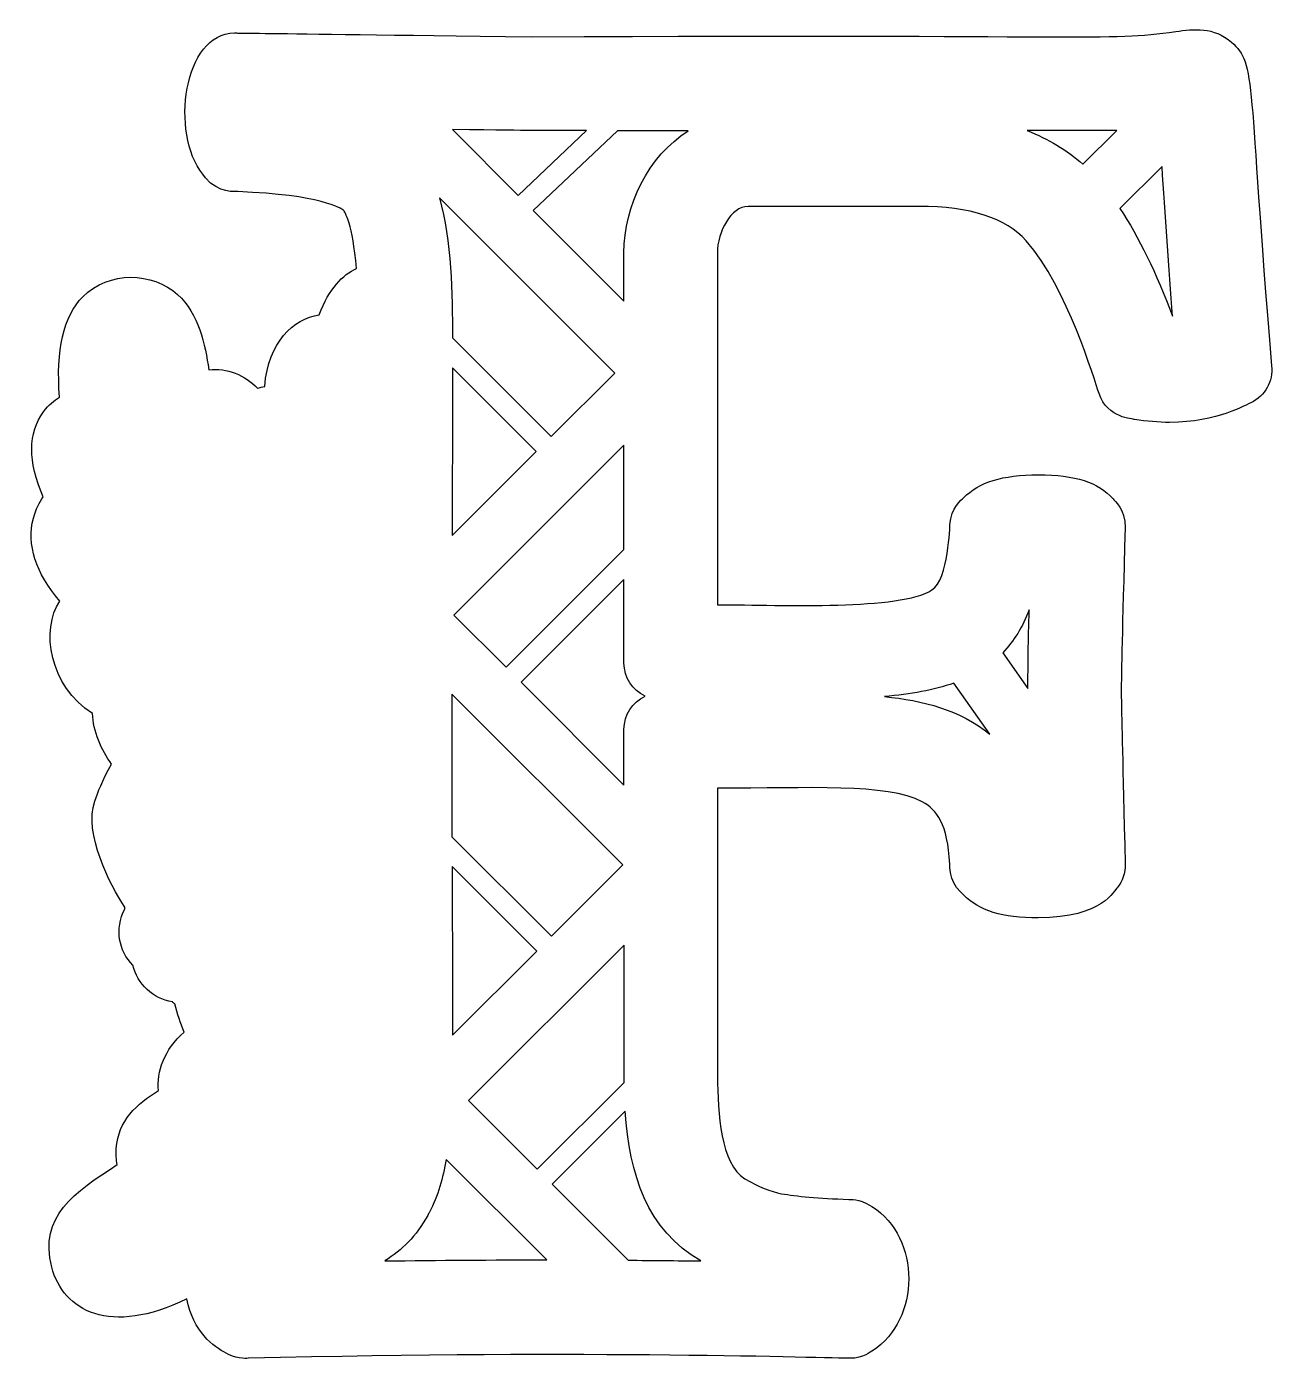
# Model space of a CAD drawing. Header units: millimetres. Extents: x -471 to 1551, y -2688 to 316.
# Drawn here: x 394.8 to 503.7, y -278.3 to -161.7 of the extents above; entities that cross this region are included whole.
import ezdxf

# ---------------------------------------------------------------- set-up
doc = ezdxf.new("R2010")
doc.units = ezdxf.units.MM
doc.header["$MEASUREMENT"] = 0
doc.layers.add('Layer 1', color=7, linetype='Continuous')

msp = doc.modelspace()

# ---------------------------------------------------------------- linework, layer by layer
at = {"layer": 'Layer 1', "color": 250}
for points, knots in [([(503.5923, -191.4177), (501.4544, -166.2797), (502.3206, -165.0634), (500.0722, -163.1099), (500.0722, -163.1099), (498.5057, -161.7461), (496.8102, -161.9488), (495.2068, -162.1699), (495.2068, -162.1699), (488.9039, -163.0545), (488.7012, -162.3726), (438.9781, -162.6307), (438.9781, -162.6307), (412.9371, -162.2989), (412.9371, -162.2989), (412.9186, -162.2989), (412.9186, -162.2989), (408.4771, -162.2989), (407.2976, -171.0898), (410.1542, -174.6468), (410.1542, -174.6468), (410.1542, -174.6468), (410.4122, -174.9785), (410.4122, -174.9785), (410.4122, -174.9785), (411.5179, -176.3423), (413.0476, -176.158), (413.2135, -176.1765), (413.2135, -176.1765), (420.4748, -176.4345), (422.2993, -177.6692), (422.4652, -177.7982), (422.4652, -177.7982), (422.5573, -177.9273), (423.2761, -178.9962), (423.5894, -182.8848), (423.5894, -182.8848), (422.4099, -183.4561), (421.1935, -184.6356), (420.3458, -186.9393), (420.3458, -186.9393), (418.0605, -187.3263), (415.9042, -189.2799), (415.5725, -193.2053), (415.5725, -193.2053), (415.3698, -193.2422), (415.1486, -193.2975), (414.9459, -193.3712), (414.9459, -193.3712), (413.8586, -192.2101), (412.2736, -191.5651), (410.6886, -191.7494), (410.6886, -191.7494), (410.3569, -189.5563), (409.8225, -186.8472), (407.9611, -185.1701), (407.9611, -185.1701), (405.7495, -183.1981), (401.9714, -183.0691), (399.6677, -185.3728), (399.6677, -185.3728), (397.9906, -187.0867), (397.3087, -190.0355), (397.6405, -194.1453), (397.6405, -194.1453), (397.1613, -194.4217), (396.6822, -194.8272), (396.2398, -195.4169), (396.2398, -195.4169), (394.8761, -197.2783), (394.8576, -199.7663), (396.2214, -202.8625), (396.2214, -202.8625), (395.8712, -203.3232), (395.5579, -203.9314), (395.3552, -204.7239), (395.3552, -204.7239), (394.7655, -207.046), (395.5395, -209.4971), (397.6774, -212.0035), (397.6774, -212.0035), (395.9635, -214.3994), (396.7559, -219.486), (400.5339, -221.8081), (400.5339, -221.8081), (400.5524, -223.3377), (401.308, -225.0517), (402.1926, -226.2312), (402.1926, -226.2312), (401.308, -227.7792), (401.0132, -228.6639), (400.7183, -229.4748), (400.7183, -229.4748), (399.7415, -232.3313), (402.0452, -236.7545), (403.3353, -238.7448), (403.3353, -238.7448), (403.3353, -238.8002), (403.3353, -238.8555), (403.3353, -238.9107), (403.3353, -238.9107), (402.4506, -240.6615), (402.8008, -242.5966), (404.054, -243.813), (404.054, -243.813), (404.4595, -245.49), (405.7864, -246.7433), (407.5004, -247.0381), (407.5004, -247.0381), (407.5741, -247.0934), (407.6294, -247.1487), (407.7031, -247.204), (407.7031, -247.204), (407.9427, -248.0701), (408.2191, -248.8995), (408.5324, -249.6735), (408.5324, -249.6735), (406.7816, -251.2032), (406.1181, -253.1567), (406.284, -254.797), (406.284, -254.797), (404.3857, -255.958), (402.764, -257.3955), (402.598, -259.8651), (402.598, -259.8651), (402.5612, -260.3442), (402.598, -260.8234), (402.6902, -261.2657), (402.6902, -261.2657), (398.949, -263.6615), (395.7975, -265.8178), (396.9586, -270.2225), (396.9586, -270.2225), (397.9539, -274.0558), (402.0636, -276.3043), (408.772, -273.0054), (408.772, -273.0054), (409.3249, -275.8804), (411.0942, -277.1889), (412.2183, -277.7602), (412.2183, -277.7602), (412.2183, -277.7602), (412.421, -277.8709), (412.421, -277.8709), (412.421, -277.8709), (413.2872, -278.2947), (414.1718, -278.2026), (414.1534, -278.2026), (414.1534, -278.2026), (444.1752, -277.4655), (464.7979, -278.2026), (466.7515, -278.2026), (466.7515, -278.2026), (467.8941, -278.2026), (468.576, -277.6128), (468.705, -277.5392), (468.705, -277.5392), (472.907, -274.8484), (472.9623, -267.6609), (468.6497, -264.9333), (468.6497, -264.9333), (468.6497, -264.9333), (468.447, -264.8043), (468.447, -264.8043), (468.447, -264.8043), (467.5624, -264.2514), (466.7515, -264.3252), (466.6225, -264.3067), (466.6225, -264.3067), (463.9871, -264.2145), (462.0151, -264.0302), (460.7618, -263.8091), (460.7618, -263.8091), (459.8035, -263.6248), (458.7161, -263.1825), (457.5551, -262.5006), (457.5551, -262.5006), (455.4172, -261.229), (455.1592, -256.769), (455.1592, -253.5069), (455.1592, -253.5069), (455.1592, -253.5069), (455.1593, -228.3322), (455.1593, -228.3322), (455.1593, -228.3322), (463.0656, -228.3875), (469.9951, -227.8714), (473.0544, -229.5486), (473.0544, -229.5486), (474.3629, -230.2673), (475.2659, -231.4653), (475.4502, -234.9853), (475.4502, -234.9853), (475.4871, -235.1327), (475.3581, -236.3675), (476.3902, -237.418), (476.3902, -237.418), (476.3902, -237.418), (476.6482, -237.676), (476.6482, -237.676), (476.6482, -237.676), (478.0304, -239.0766), (480.0577, -239.6848), (483.1907, -239.6848), (483.1907, -239.6848), (488.8854, -239.6848), (489.8806, -237.1968), (490.0833, -237.0678), (490.0833, -237.0678), (490.5625, -236.4781), (490.8021, -235.7409), (490.7836, -234.9853), (490.7836, -234.9853), (490.3966, -216.0949), (490.286, -224.5541), (490.7836, -205.5348), (490.7836, -205.5348), (490.8389, -203.9867), (489.8253, -203.1758), (489.7332, -203.0468), (489.7332, -203.0468), (488.4247, -201.5724), (486.4527, -200.9458), (483.1907, -200.9458), (483.1907, -200.9458), (480.0577, -200.9458), (478.0304, -201.5724), (476.6482, -202.9546), (476.6482, -202.9546), (476.556, -203.0836), (475.5424, -203.8208), (475.4687, -205.2952), (475.4687, -205.2952), (475.4687, -205.3136), (475.3397, -210.1053), (473.9022, -211.0084), (473.9022, -211.0084), (471.1008, -212.7961), (460.983, -212.3168), (455.1408, -212.2985), (455.1408, -212.2985), (455.1408, -212.2985), (455.1408, -181.521), (455.1408, -181.521), (455.1408, -181.521), (455.1408, -179.6781), (456.3387, -177.4666), (457.8315, -177.4666), (457.8315, -177.4666), (457.8315, -177.4666), (472.778, -177.4665), (472.778, -177.4665), (472.778, -177.4665), (477.2379, -177.4665), (480.3894, -178.4801), (482.1402, -180.4705), (482.1402, -180.4705), (485.8077, -184.654), (488.0377, -192.5972), (488.5169, -193.832), (488.5169, -193.832), (489.2172, -196.0067), (491.5025, -196.0435), (491.613, -196.0988), (491.613, -196.0988), (492.6635, -196.2647), (493.6956, -196.3568), (494.6723, -196.3568), (494.6723, -196.3568), (498.8374, -196.3568), (501.5097, -194.735), (501.7678, -194.6429), (501.7678, -194.6429), (503.0394, -194.0347), (503.7397, -192.7446), (503.5923, -191.4177)], [0, 0, 0, 0, 0.01428571, 0.01428571, 0.01428571, 0.01428571, 0.02857143, 0.02857143, 0.02857143, 0.02857143, 0.04285714, 0.04285714, 0.04285714, 0.04285714, 0.05714286, 0.05714286, 0.05714286, 0.05714286, 0.07142857, 0.07142857, 0.07142857, 0.07142857, 0.08571429, 0.08571429, 0.08571429, 0.08571429, 0.1, 0.1, 0.1, 0.1, 0.11428571, 0.11428571, 0.11428571, 0.11428571, 0.12857143, 0.12857143, 0.12857143, 0.12857143, 0.14285714, 0.14285714, 0.14285714, 0.14285714, 0.15714286, 0.15714286, 0.15714286, 0.15714286, 0.17142857, 0.17142857, 0.17142857, 0.17142857, 0.18571429, 0.18571429, 0.18571429, 0.18571429, 0.2, 0.2, 0.2, 0.2, 0.21428571, 0.21428571, 0.21428571, 0.21428571, 0.22857143, 0.22857143, 0.22857143, 0.22857143, 0.24285714, 0.24285714, 0.24285714, 0.24285714, 0.25714286, 0.25714286, 0.25714286, 0.25714286, 0.27142857, 0.27142857, 0.27142857, 0.27142857, 0.28571429, 0.28571429, 0.28571429, 0.28571429, 0.3, 0.3, 0.3, 0.3, 0.31428571, 0.31428571, 0.31428571, 0.31428571, 0.32857143, 0.32857143, 0.32857143, 0.32857143, 0.34285714, 0.34285714, 0.34285714, 0.34285714, 0.35714286, 0.35714286, 0.35714286, 0.35714286, 0.37142857, 0.37142857, 0.37142857, 0.37142857, 0.38571429, 0.38571429, 0.38571429, 0.38571429, 0.4, 0.4, 0.4, 0.4, 0.41428571, 0.41428571, 0.41428571, 0.41428571, 0.42857143, 0.42857143, 0.42857143, 0.42857143, 0.44285714, 0.44285714, 0.44285714, 0.44285714, 0.45714286, 0.45714286, 0.45714286, 0.45714286, 0.47142857, 0.47142857, 0.47142857, 0.47142857, 0.48571429, 0.48571429, 0.48571429, 0.48571429, 0.5, 0.5, 0.5, 0.5, 0.51428571, 0.51428571, 0.51428571, 0.51428571, 0.52857143, 0.52857143, 0.52857143, 0.52857143, 0.54285714, 0.54285714, 0.54285714, 0.54285714, 0.55714286, 0.55714286, 0.55714286, 0.55714286, 0.57142857, 0.57142857, 0.57142857, 0.57142857, 0.58571429, 0.58571429, 0.58571429, 0.58571429, 0.6, 0.6, 0.6, 0.6, 0.61428571, 0.61428571, 0.61428571, 0.61428571, 0.62857143, 0.62857143, 0.62857143, 0.62857143, 0.64285714, 0.64285714, 0.64285714, 0.64285714, 0.65714286, 0.65714286, 0.65714286, 0.65714286, 0.67142857, 0.67142857, 0.67142857, 0.67142857, 0.68571429, 0.68571429, 0.68571429, 0.68571429, 0.7, 0.7, 0.7, 0.7, 0.71428571, 0.71428571, 0.71428571, 0.71428571, 0.72857143, 0.72857143, 0.72857143, 0.72857143, 0.74285714, 0.74285714, 0.74285714, 0.74285714, 0.75714286, 0.75714286, 0.75714286, 0.75714286, 0.77142857, 0.77142857, 0.77142857, 0.77142857, 0.78571429, 0.78571429, 0.78571429, 0.78571429, 0.8, 0.8, 0.8, 0.8, 0.81428571, 0.81428571, 0.81428571, 0.81428571, 0.82857143, 0.82857143, 0.82857143, 0.82857143, 0.84285714, 0.84285714, 0.84285714, 0.84285714, 0.85714286, 0.85714286, 0.85714286, 0.85714286, 0.87142857, 0.87142857, 0.87142857, 0.87142857, 0.88571429, 0.88571429, 0.88571429, 0.88571429, 0.9, 0.9, 0.9, 0.9, 0.91428571, 0.91428571, 0.91428571, 0.91428571, 0.92857143, 0.92857143, 0.92857143, 0.92857143, 0.94285714, 0.94285714, 0.94285714, 0.94285714, 0.95714286, 0.95714286, 0.95714286, 0.95714286, 0.97142857, 0.97142857, 0.97142857, 0.97142857, 1, 1, 1, 1]), ([(431.9749, -170.7397), (440.7106, -170.8503), (437.6696, -170.8318), (443.7146, -170.8318), (443.7146, -170.8318), (443.7146, -170.8318), (437.7249, -176.5082), (437.7249, -176.5082), (437.7249, -176.5082), (437.7249, -176.5082), (431.9749, -170.7397), (431.9749, -170.7397)], [0, 0, 0, 0, 0.25, 0.25, 0.25, 0.25, 0.5, 0.5, 0.5, 0.5, 1, 1, 1, 1]), ([(446.9765, -181.521), (446.9765, -181.521), (446.9765, -185.7598), (446.9765, -185.7598), (446.9765, -185.7598), (446.9765, -185.7598), (439.0334, -177.8166), (439.0334, -177.8166), (439.0334, -177.8166), (439.0334, -177.8166), (446.4052, -170.8502), (446.4052, -170.8502), (446.4052, -170.8502), (448.0639, -170.8502), (450.1096, -170.8502), (452.5976, -170.8502), (452.5976, -170.8502), (449.0959, -173.0802), (446.9765, -177.3928), (446.9765, -181.521)], [0, 0, 0, 0, 0.16666667, 0.16666667, 0.16666667, 0.16666667, 0.33333333, 0.33333333, 0.33333333, 0.33333333, 0.5, 0.5, 0.5, 0.5, 0.66666667, 0.66666667, 0.66666667, 0.66666667, 1, 1, 1, 1]), ([(490.0465, -170.8134), (490.0465, -170.8134), (487.0794, -173.7805), (487.0794, -173.7805), (487.0794, -173.7805), (485.6971, -172.5458), (484.0754, -171.569), (482.214, -170.8318), (482.214, -170.8318), (489.1988, -170.8318), (489.1435, -170.8318), (490.0465, -170.8134)], [0, 0, 0, 0, 0.25, 0.25, 0.25, 0.25, 0.5, 0.5, 0.5, 0.5, 1, 1, 1, 1]), ([(494.9304, -187.0683), (493.5113, -183.2902), (491.9816, -180.1388), (490.3229, -177.6508), (490.3229, -177.6508), (490.3229, -177.6508), (494.0089, -173.9648), (494.0089, -173.9648), (494.0089, -173.9648), (494.2853, -177.9825), (494.617, -182.9954), (494.9304, -187.0683)], [0, 0, 0, 0, 0.25, 0.25, 0.25, 0.25, 0.5, 0.5, 0.5, 0.5, 1, 1, 1, 1]), ([(430.8507, -176.7293), (430.8507, -176.7293), (446.1657, -192.0443), (446.1657, -192.0443), (446.1657, -192.0443), (446.1657, -192.0443), (440.6183, -197.5917), (440.6183, -197.5917), (440.6183, -197.5917), (440.6183, -197.5917), (431.9933, -188.9666), (431.9933, -188.9666), (431.9933, -188.9666), (431.9564, -185.1148), (431.9196, -180.452), (430.8507, -176.7293)], [0, 0, 0, 0, 0.2, 0.2, 0.2, 0.2, 0.4, 0.4, 0.4, 0.4, 0.6, 0.6, 0.6, 0.6, 1, 1, 1, 1]), ([(431.9564, -206.2535), (431.9749, -199.453), (431.9933, -195.0667), (431.9933, -191.5836), (431.9933, -191.5836), (431.9933, -191.5836), (439.3099, -198.9001), (439.3099, -198.9001), (439.3099, -198.9001), (439.3099, -198.9001), (431.9564, -206.2535), (431.9564, -206.2535)], [0, 0, 0, 0, 0.25, 0.25, 0.25, 0.25, 0.5, 0.5, 0.5, 0.5, 1, 1, 1, 1]), ([(446.9765, -207.4699), (446.9765, -207.4699), (436.6744, -217.772), (436.6744, -217.772), (436.6744, -217.772), (436.6744, -217.772), (432.1038, -213.2015), (432.1038, -213.2015), (432.1038, -213.2015), (432.1038, -213.2015), (446.9581, -198.3472), (446.9581, -198.3472), (446.9581, -198.3472), (446.9581, -198.3472), (446.9581, -207.4699), (446.9581, -207.4699), (446.9581, -207.4699), (446.9581, -207.4699), (446.9765, -207.4699), (446.9765, -207.4699)], [0, 0, 0, 0, 0.16666667, 0.16666667, 0.16666667, 0.16666667, 0.33333333, 0.33333333, 0.33333333, 0.33333333, 0.5, 0.5, 0.5, 0.5, 0.66666667, 0.66666667, 0.66666667, 0.66666667, 1, 1, 1, 1]), ([(448.8379, -220.2969), (447.7137, -220.8129), (446.9765, -221.9556), (446.9765, -223.1904), (446.9765, -223.1904), (446.9765, -223.1904), (446.9765, -228.0742), (446.9765, -228.0742), (446.9765, -228.0742), (446.9765, -228.0742), (437.9829, -219.0806), (437.9829, -219.0806), (437.9829, -219.0806), (437.9829, -219.0806), (446.9765, -210.0869), (446.9765, -210.0869), (446.9765, -210.0869), (446.9765, -210.0869), (446.9765, -217.4035), (446.9765, -217.4035), (446.9765, -217.4035), (446.9765, -218.6382), (447.7138, -219.7808), (448.8379, -220.2969)], [0, 0, 0, 0, 0.14285714, 0.14285714, 0.14285714, 0.14285714, 0.28571429, 0.28571429, 0.28571429, 0.28571429, 0.42857143, 0.42857143, 0.42857143, 0.42857143, 0.57142857, 0.57142857, 0.57142857, 0.57142857, 0.71428571, 0.71428571, 0.71428571, 0.71428571, 1, 1, 1, 1]), ([(482.3983, -212.7592), (482.3246, -215.4683), (482.2877, -217.6061), (482.2877, -219.6334), (482.2877, -219.6334), (482.2877, -219.6334), (480.0946, -216.5004), (480.0946, -216.5004), (480.0946, -216.5004), (481.0529, -215.4867), (481.8269, -214.2519), (482.3983, -212.7592)], [0, 0, 0, 0, 0.25, 0.25, 0.25, 0.25, 0.5, 0.5, 0.5, 0.5, 1, 1, 1, 1]), ([(431.938, -232.5894), (431.9195, -225.9548), (431.9195, -225.6599), (431.9195, -220.1126), (431.9195, -220.1126), (431.9195, -220.1126), (446.8659, -235.059), (446.8659, -235.059), (446.8659, -235.059), (446.8659, -235.059), (440.6367, -241.2882), (440.6367, -241.2882), (440.6367, -241.2882), (440.6367, -241.2882), (431.938, -232.5894), (431.938, -232.5894)], [0, 0, 0, 0, 0.2, 0.2, 0.2, 0.2, 0.4, 0.4, 0.4, 0.4, 0.6, 0.6, 0.6, 0.6, 1, 1, 1, 1]), ([(469.7371, -220.3337), (472.0408, -220.131), (474.0681, -219.7624), (475.8189, -219.1543), (475.8189, -219.1543), (475.8189, -219.1543), (478.9519, -223.6327), (478.9519, -223.6327), (478.9519, -223.6327), (476.3718, -221.4948), (473.1098, -220.6654), (469.7371, -220.3337)], [0, 0, 0, 0, 0.25, 0.25, 0.25, 0.25, 0.5, 0.5, 0.5, 0.5, 1, 1, 1, 1]), ([(431.9564, -235.2064), (431.9564, -235.2064), (439.3467, -242.5967), (439.3467, -242.5967), (439.3467, -242.5967), (439.3467, -242.5967), (431.9933, -249.9501), (431.9933, -249.9501), (431.9933, -249.9501), (431.9933, -246.2642), (431.9749, -240.8643), (431.9564, -235.2064)], [0, 0, 0, 0, 0.25, 0.25, 0.25, 0.25, 0.5, 0.5, 0.5, 0.5, 1, 1, 1, 1]), ([(433.3939, -255.6633), (433.3939, -255.6633), (446.995, -242.0622), (446.995, -242.0622), (446.995, -242.0622), (446.995, -253.9309), (446.995, -253.4517), (446.995, -254.0782), (446.995, -254.0782), (446.995, -254.0782), (439.402, -261.6712), (439.402, -261.6712), (439.402, -261.6712), (439.402, -261.6712), (433.3939, -255.6633), (433.3939, -255.6633)], [0, 0, 0, 0, 0.2, 0.2, 0.2, 0.2, 0.4, 0.4, 0.4, 0.4, 0.6, 0.6, 0.6, 0.6, 1, 1, 1, 1]), ([(447.3451, -269.6329), (447.3451, -269.6329), (440.7105, -262.9798), (440.7105, -262.9798), (440.7105, -262.9798), (440.7105, -262.9798), (447.0871, -256.6032), (447.0871, -256.6032), (447.0871, -256.6032), (447.4558, -262.0768), (448.9485, -266.9606), (453.7033, -269.6882), (453.7033, -269.6882), (451.5839, -269.6697), (449.4645, -269.6329), (447.3451, -269.6329)], [0, 0, 0, 0, 0.2, 0.2, 0.2, 0.2, 0.4, 0.4, 0.4, 0.4, 0.6, 0.6, 0.6, 0.6, 1, 1, 1, 1]), ([(429.8186, -265.7074), (429.8186, -265.7074), (429.8554, -265.6337), (429.8554, -265.6337), (429.8554, -265.6337), (429.8923, -265.5784), (429.9107, -265.5231), (429.9476, -265.4678), (429.9476, -265.4678), (430.7585, -263.9566), (431.1455, -262.4454), (431.4404, -260.8051), (431.4404, -260.8051), (431.4404, -260.8051), (440.2313, -269.596), (440.2313, -269.596), (440.2313, -269.596), (435.4764, -269.596), (430.7953, -269.6329), (426.0773, -269.6882), (426.0773, -269.6882), (427.5886, -268.7114), (428.805, -267.5503), (429.8186, -265.7074)], [0, 0, 0, 0, 0.14285714, 0.14285714, 0.14285714, 0.14285714, 0.28571429, 0.28571429, 0.28571429, 0.28571429, 0.42857143, 0.42857143, 0.42857143, 0.42857143, 0.57142857, 0.57142857, 0.57142857, 0.57142857, 0.71428571, 0.71428571, 0.71428571, 0.71428571, 1, 1, 1, 1])]:
    msp.add_open_spline(points, degree=3, knots=knots, dxfattribs=at)

doc.saveas('drawing.dxf')
